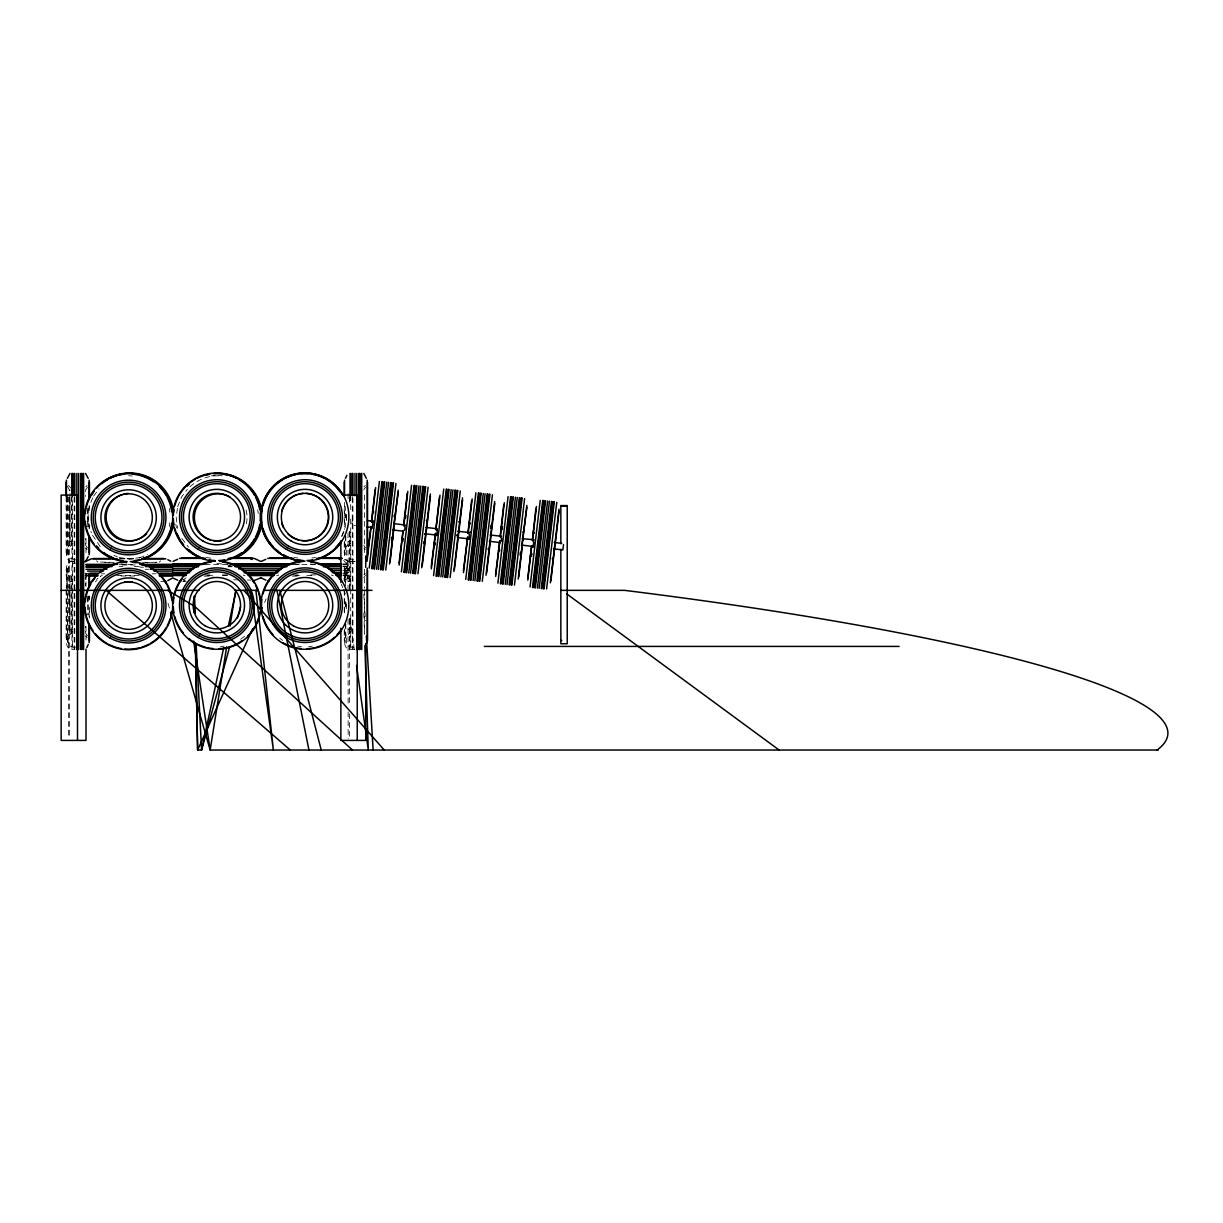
<?xml version="1.0" encoding="UTF-8"?>
<svg xmlns="http://www.w3.org/2000/svg" width="1223" height="1223" viewBox="0 0 1223 1223"><rect width="100%" height="100%" fill="white"/><g stroke="black" fill="none" stroke-linecap="round" stroke-linejoin="round"><path stroke-width="0.75" stroke-dasharray="5 3.75" d="M352.514 518.812L351.765 525.141L355.541 525.584M87.2 513.889L87.674 510.266M87.2 602.037L87.674 598.429M169.324 526.532L169.798 522.924M177.396 508.462L176.204 517.497L177.641 528.336M345.085 527.893L346.522 517.039L345.085 506.2M346.461 520.662L346.461 513.431M346.461 608.809L346.461 601.594M71.943 561.571C64.605 561.495 65.278 548.042 70.001 544.632L70.001 496.844M75.184 559.385C63.963 558.88 68.35 548.363 72.6 542.997M70.001 541.346L72.6 541.346M66.118 587.774C68.549 584.197 61.823 561.663 71.943 561.357M67.418 587.774C68.228 580.375 62.939 564.002 75.184 563.543M72.6 581.582L70.001 581.582M71.943 495.728L71.943 649.52C64.605 649.428 65.278 635.991 70.001 632.566L70.001 591.871M75.184 647.334C63.963 646.814 68.35 636.296 72.6 630.93M70.001 629.295L72.6 629.295M350.068 561.571C342.715 561.495 343.403 548.042 348.127 544.632M353.309 559.385C342.088 558.88 346.476 548.363 350.711 542.997M348.127 541.346L350.711 541.346M344.244 580.451C344.917 576.476 342.241 561.265 350.068 561.357M345.528 585.939C345.834 578.861 341.813 563.788 353.309 563.543M350.711 581.582L348.127 581.582M350.068 618.456L350.068 649.52C342.715 649.428 343.403 635.991 348.127 632.566M353.309 647.334C342.088 646.814 346.476 636.296 350.711 630.93M348.127 629.295L350.711 629.295M92.872 497.792C87.322 508.508 86.313 521.885 91.465 532.938M177.641 506.658L181.814 496.553L187.364 489.322M341.599 536.301L343.694 531.256M342.027 536.301L344.122 531.256M264.55 602.511L266.11 599.041M363.751 489.796L365.555 487.09M363.751 577.73L365.555 575.024M87.445 487.09L85.641 489.796L85.641 496.446M87.445 575.024L85.641 577.73L85.641 585.848M93.56 496.095L99.109 488.864M85.855 486.8L87.093 485.439M85.855 574.749L87.093 573.388M363.98 486.8L365.218 485.439M363.98 574.749L365.218 573.388M96.556 579.488L97.916 578.265M159.311 562.091L160.672 560.853M186.125 577.806L183.19 579.824L184.337 579.824M343.663 579.045C348.57 574.596 348.57 564.858 343.663 560.409M189.932 486.769C198.416 479.049 210.249 474.616 221.715 476.083M240.671 639.262L246.45 634.829M100.271 576.262L100.638 576.568M95.256 581.521L97.106 580.619M155.749 562.412L156.834 562.06M185.315 580.161L183.481 581.078L184.612 581.078M276.704 575.819L278.706 575.039M344.213 580.161L348.968 577.959L349.121 575.559L342.746 575.559M139.453 557.963L147.876 554.478M100.485 576.155L102.273 575.483M211.411 475.869L215.019 475.395M140.691 557.505L129.837 558.942L118.998 557.505M132.222 558.911L123.187 558.682M123.187 564.476L126.81 564.002M311.85 557.978L315.473 557.505M296.012 564.506L299.635 564.017M220.446 646.615L224.054 646.141M308.67 646.615L312.278 646.141M119.472 558.529L135.936 558.529M119.976 558.835L136.67 558.835M72.6 561.357L74.144 561.357M350.711 561.357L352.27 561.357M352.912 561.357L354.991 561.357M72.6 561.571L74.144 561.571M350.711 561.571L352.27 561.571M352.912 561.571L354.991 561.571M100.393 562.06L116.689 562.412M142.464 562.32L156.315 562.32M104.765 562.412L111.843 562.427M145.384 562.427L152.325 562.427M342.746 563.895L349.121 563.895L348.968 561.495L344.213 559.293M119.105 564.353L132.42 564.353M204.975 564.522L228.044 564.552M293.199 564.522L316.314 564.552M342.746 564.552L349.121 564.552L349.121 566.096L342.746 566.096M122.01 564.995L135.218 564.995M228.089 566.096L231.59 566.096M119.105 566.555L122.988 566.555M134.255 566.555L140.018 566.555M228.089 566.753L231.59 566.753M342.746 566.753L349.121 566.753L349.121 568.817L342.746 568.817M139.881 567.197L143.565 567.197M145.124 569.276L148.885 569.276M342.746 570.637L349.121 570.637L349.121 572.7L342.746 572.7M342.746 573.358L349.121 573.358L349.121 574.902L342.746 574.902M85.09 573.801L90.441 573.801M101.096 573.801L104.75 573.801M152.187 573.801L156.131 573.801M204.898 574.902L213.077 574.902M222.464 574.902L228.242 574.902M293.123 574.902L299.421 574.902M310.688 574.902L316.451 574.902M85.09 575.36L90.441 575.36M116.766 575.376L140.018 575.36M207.314 575.559L213.077 575.559M222.464 575.559L228.242 575.559M295.66 575.559L299.421 575.559M306.927 575.559L312.568 575.559M85.09 576.002L86.573 576.002M121.016 576.002L136.227 576.002M204.088 576.125L213.077 576.125M292.312 576.125L297.556 576.125M233.639 579.824L238.867 579.824M247.428 580.084L250.96 580.084M160.825 581.521L164.662 581.521M182.701 581.384L186.232 581.384M354.991 649.52L352.912 649.52L352.912 497.226M218.627 475.395L222.25 475.869M128.614 475.609L132.222 476.083M294.208 557.505L297.816 557.978M310.474 564.017L314.082 564.506M205.984 557.505L213.215 558.468M216.823 563.314L224.054 564.262M297.816 646.141L301.439 646.615M331.387 575.039L333.176 575.712M243.163 575.039L244.952 575.712M227.677 564.736L234.403 567.533M113.953 555.41L117.316 556.817M84.937 578.571L86.436 579.198M279.761 638.146L282.651 640.378M96.556 560.853L97.916 562.091M350.711 579.947L345.528 570.101M71.393 488.543L68.457 485.439M72.6 579.947L67.418 570.101M363.98 548.194L365.218 549.555M85.855 548.194L87.093 549.555M85.855 636.128L87.093 637.489M181.814 538.441L188.48 547.124M100.225 546.666L92.168 534.619M365.555 547.904L363.751 545.198M67.341 485.99L70.001 491.294M87.445 547.904L85.641 545.198L85.641 538.548M87.445 635.853L85.641 633.132L85.641 626.482M70.032 588.676L69.925 577.73L66.118 570.101M341.324 584.258L342.73 587.621M343.418 589.303L345.513 594.363M168.01 603.214L169.6 608.718M348.127 578.296L344.244 570.101M350.023 618.532L354.731 652.348M257.763 509.823L258.236 513.431M175.883 524.27L176.357 527.893M169.324 508.462L169.798 512.07M87.2 521.105L87.674 524.728M363.827 594.164L365.417 620.78M363.843 613.166L364.53 634.08M364.5 495.086L364.5 554.05M364.5 569.261L364.5 588.278M364.5 590.174L364.5 633.927M352.27 497.226L352.27 649.52L350.711 649.52L350.711 607.311M350.711 495.728L350.695 511.367M350.711 519.041L350.711 603.535M350.068 495.728L350.068 502.729M350.068 532.265L350.068 588.92M349.503 497.027L349.503 503.02M349.503 531.974L349.503 546.452M349.503 576.476L349.503 590.954M349.503 619.908L349.503 634.401M349.365 496.997L349.365 502.699M349.365 531.225L349.365 588.278M349.365 618.7L349.365 706.191M349.365 713.789L349.365 738.524M348.586 568.817L348.586 570.637M348.035 493.511L348.142 500.788M348.035 532.785L348.035 590.159M348.035 619.281L348.142 704.28M348.142 711.893L348.142 738.524M345.803 514.012L345.803 517.497M345.803 536.056L345.803 554.523M345.803 568.405L345.803 585.389M345.803 601.961L345.803 608.916M345.803 623.99L345.803 642.472M345.528 513.843L345.528 517.497M345.528 535.17L345.528 552.827M345.528 601.777L345.528 609.1M345.528 623.103L345.528 640.76M344.55 502.424L344.55 529.345M344.55 541.086L344.55 554.814M344.55 568.129L344.55 581.858M344.55 590.373L344.55 615.093M344.55 629.019L344.55 642.748M344.244 508.355L344.244 526.639M344.244 542.477L344.244 552.827M344.244 589.471L344.244 614.573M344.244 630.426L344.244 640.76M89.432 596.289L89.432 599.943M89.432 607.265L89.432 617.982M89.126 505.649L89.126 511.061M89.126 523.933L89.126 529.345M89.126 595.784L89.126 598.995M89.126 611.867L89.126 617.279M88.132 508.355L88.132 526.639M88.132 596.289L88.132 614.573M87.873 507.912L87.873 527.082M87.873 595.846L87.873 615.016M86.007 538.823L86.007 554.05M86.007 573.067L86.007 586.383M86.007 626.314L86.007 643.436M74.802 497.226L74.802 649.52M74.144 497.226L74.144 649.52L72.6 649.52L72.6 495.728M71.393 497.027L71.393 546.452M71.393 576.476L71.393 634.401M69.925 489.796L69.925 490.744M69.925 493.511L69.925 545.198M69.925 577.73L69.925 633.132M69.65 496.997L69.65 588.278M69.65 590.174L69.65 738.524M68.427 496.997L68.427 588.278M68.427 590.174L68.427 738.524M67.678 497.195L67.678 554.523M67.678 568.405L67.678 642.472M67.418 496.171L67.418 552.827M67.418 592.88L67.418 640.76M66.424 497.364L66.424 554.814M66.424 568.129L66.424 588.752M66.424 590.373L66.424 642.748M66.118 496.171L66.118 552.827M66.118 589.471L66.118 640.76M246.068 510.006A28.955 28.955 0 0 1 246.068 524.988"/><path stroke-width="1.5" d="M456.821 534.818L456.806 535.766M393.791 528.642L390.076 562.03M366.915 559.308L367.817 551.634M368.429 546.528L371.028 526.501M371.486 521.655L375.125 489.506M367.007 561.296L371.028 527.021M371.639 521.869L375.66 487.58M372.816 521.808L372.74 520.952L373.688 521.747M369.239 568.068L379.405 481.51M371.7 568.634L381.928 481.541M372.342 568.71L382.57 481.617M373.886 568.878L384.114 481.801M374.528 568.955L384.756 481.877M376.577 569.199L386.804 482.107M378.381 569.414L388.608 482.321M380.445 569.658L390.672 482.565M381.087 569.735L391.314 482.642M382.631 569.918L392.858 482.825M383.273 569.994L393.5 482.902M385.78 570.01L395.946 483.467M389.541 563.956L398.194 490.224M398.27 492.212L393.103 530.69M399.08 563.084L403.009 530.965M403.651 525.431L407.29 493.282M399.157 565.087L403.116 530.583M403.789 525.645L407.825 491.356M404.966 525.584L405.516 525.049M401.404 571.844L411.57 485.302M403.85 572.41L414.093 485.317M404.507 572.486L414.735 485.393M406.036 572.67L416.279 485.577M406.693 572.746L416.921 485.653M408.742 572.976L418.969 485.898M410.546 573.19L420.773 486.097M412.594 573.434L422.837 486.341M413.252 573.511L423.479 486.418M414.78 573.694L425.023 486.601M415.438 573.77L425.665 486.678M417.945 573.786L428.111 487.243M421.69 567.732L430.358 494M422.225 565.806L430.435 496.003M431.245 566.861L435.357 534.054M435.831 529.926L439.454 497.058M431.322 568.863L435.51 533.243M435.449 533.564L435.113 535.689L436.871 533.503A3.547 1.513 -84.1 0 0 437.131 530.706L436.076 528.474L439.99 495.132M437.192 530.079L437.054 528.504M433.569 575.62L443.735 489.078M436.015 576.186L446.257 489.093M436.657 576.262L446.899 489.169M438.201 576.446L448.444 489.353M438.843 576.522L449.086 489.429M440.907 576.767L451.134 489.674M442.711 576.966L452.938 489.888M444.759 577.21L455.002 490.117M445.401 577.287L455.644 490.194M446.945 577.47L457.188 490.377M447.587 577.546L457.83 490.454M450.11 577.562L460.276 491.019M453.855 571.508L462.523 497.776M454.39 569.582L462.6 499.779M463.41 570.637L467.614 537.34M467.981 532.999L471.604 500.834M463.486 572.639L467.675 537.019M468.119 533.197L472.154 498.908M470.289 532.066L469.831 532.601M465.734 579.396L475.9 492.854M468.18 579.962L478.407 492.869M468.822 580.038L479.049 492.945M470.366 580.222L480.593 493.129M471.008 580.298L481.235 493.205M473.072 580.543L483.299 493.45M474.876 580.742L485.103 493.664M476.924 580.986L487.151 493.893M477.566 581.063L487.794 493.97M479.11 581.246L489.338 494.153M479.752 581.322L489.98 494.23M482.275 581.338L492.441 494.795M486.02 575.284L494.688 501.568M486.555 573.358L494.765 503.555M495.575 574.428L499.779 541.116M503.769 504.61L500.146 536.775M495.651 576.415L499.84 540.795M500.375 536.148L504.304 502.699M497.883 583.172L508.065 496.63M500.345 583.738L510.572 496.645M500.987 583.814L511.214 496.721M502.531 583.998L512.758 496.905M503.173 584.074L513.4 496.981M505.237 584.319L515.464 497.226M507.025 584.533L517.268 497.44M509.089 584.762L519.316 497.685M509.731 584.839L519.958 497.761M511.275 585.022L521.502 497.929M511.917 585.098L522.145 498.006M514.44 585.129L524.606 498.571M518.185 579.06L526.838 505.344M518.72 577.134L522.435 544.571M521.747 545.81L526.914 507.331M527.74 578.204L531.76 545.703M535.934 508.386L532.311 540.551M527.816 580.191L531.439 546.605M531.715 547.017L533.366 544.846A3.547 1.513 -84.1 0 0 533.61 542.034L532.555 539.802L536.469 506.475M533.549 539.832L533.625 540.704M533.824 539.695L522.145 538.731M530.048 586.964L540.214 500.406M532.509 587.514L542.737 500.436M533.152 587.59L543.379 500.513M534.696 587.774L544.923 500.681M535.338 587.85L545.565 500.757M537.401 588.095L547.629 501.002M539.19 588.309L549.433 501.216M541.254 588.553L551.481 501.461M541.896 588.63L552.123 501.537M543.44 588.798L553.667 501.72M544.082 588.875L554.309 501.797M546.605 588.905L556.771 502.347M550.35 582.836L559.003 509.12M550.885 580.925L554.6 548.363M554.63 549.02C552.903 551.512 555.578 545.779 555.334 543.027L559.079 511.107M562.977 549.005L563.513 544.525M226.683 646.722L210.142 750.035L1158.15 750.035M229.985 626.054L235.412 592.238M223.671 647.915L201.596 750.035L197.637 750.035L195.298 643.588M228.472 625.641L235.703 592.222M467.522 537.83L467.14 539.007M499.672 541.621L499.305 542.783M522.909 540.123L522.985 538.533M555.074 543.899L555.334 543.012M229.527 647.257L201.596 750.035L196.093 643.588M237.507 617.89L240.488 606.883M370.951 526.807L370.783 528.137L372.541 525.951A3.547 1.513 -84.1 0 0 372.801 523.138L371.471 521.38M372.266 526.96L372.296 528.275M469.235 539.374L468.394 539.312L469.036 537.279A3.547 1.513 -84.1 0 0 469.296 534.482L467.95 532.708M533.075 545.855L532.846 547.17L533.794 546.681M403.636 525.156L404.966 526.93A3.547 1.513 -84.1 0 1 404.706 529.727L402.795 531.501M522.466 545.244L521.518 545.519M252.733 628.546L197.637 750.035L195.527 643.588M259.031 614.665L262.181 607.709M67.341 478.346L70.001 473.423M88.209 556.648L85.549 561.571M86.802 647.609L88.209 644.597M345.452 478.346L346.873 475.319M436.901 533.732L436.244 535.598L437.299 535.353M469.066 537.509L467.767 539.175M260.835 577.822L252.871 581.078M371.41 521.105L372.266 521.105M467.905 532.448L468.745 532.448M395.671 514.287L394.341 515.219M459.634 522.359L458.717 521.701M336.218 548.21C349.916 534.359 352.866 511.933 343.22 495.009A44.074 44.074 0 0 0 260.973 517.039M336.218 636.373C353.004 619.786 353.004 590.617 336.218 574.03M499.534 543.119L501.201 541.07A3.547 1.513 -84.1 0 0 501.445 538.258L500.054 536.224L500.91 536.224M427.622 519.897L426.323 520.631M434.41 542.553L435.342 543.119M524.117 531.241L522.802 531.959M436.045 535.001L434.96 535.246M457.799 531.195L458.839 531.669M177.671 559.293L173.162 561.326M167.78 580.619L172.688 577.944L177.671 580.161M265.895 559.293L261.37 561.326M403.009 540.077L401.679 541.009L402.963 541.162M435.174 543.868L433.844 544.801L435.128 544.954M490.836 526.563L492.166 525.63L490.882 525.477M531.653 555.196L530.323 556.129L531.608 556.282M84.937 561.785L91.297 558.835L117.163 558.835M394.158 516.855L395.457 516.121L394.173 515.968M403.208 538.456L401.893 539.19L403.177 539.328M490.637 528.183L491.952 527.449L490.668 527.312M499.687 549.784L498.388 550.518L499.672 550.671M531.852 553.56L530.537 554.294L531.837 554.447M293.642 562.626L305.047 561.128L293.642 559.63M342.685 495.086L357.223 495.086L357.223 740.419M560.853 506.062L567.227 506.062M181.493 558.07L202.575 558.07M231.086 558.07L252.152 558.07M269.717 558.07L290.799 558.07M319.31 558.07L340.376 558.07M93.284 558.529L110.957 558.529M163.943 558.529L142.877 558.529A43.539 43.539 0 0 0 146.5 557.26M179.521 558.376L205.372 558.376M228.288 558.376L254.139 558.376L260.499 561.326M267.73 558.376L293.596 558.376M316.512 558.376L342.364 558.376M141.868 558.835L165.931 558.835M250.96 559.37L252.152 559.37M339.184 559.37L340.376 559.37M172.749 563.895L205.556 563.895M229.848 563.895L293.78 563.895M318.072 563.895L341.477 563.895M86.038 564.353L117.347 564.353M139.881 564.353L172.688 564.353M172.749 564.552L201.871 564.552M231.59 564.552L290.279 564.552M319.815 564.552L341.477 564.552M86.038 564.995L113.846 564.995M141.639 564.995L172.688 564.995M172.749 566.096L198.554 566.096M235.091 566.096L286.778 566.096M323.315 566.096L341.477 566.096M86.038 566.555L112.103 566.555M145.338 566.555L198.554 566.753M235.091 566.753L286.778 566.753M323.315 566.753L341.477 566.753M86.038 567.197L106.844 567.197M150.383 567.197L172.688 567.197M172.749 568.817L193.265 568.817M238.592 568.817L281.473 568.817M328.62 568.817L341.477 568.817M86.038 569.276L106.844 569.276M150.383 569.276L172.688 569.276M172.749 570.637L191.461 570.637M242.2 570.637L279.685 570.637M330.424 570.637L341.477 570.637M87.506 571.08L103.236 571.08M153.991 571.08L172.688 571.08M172.749 572.7L189.657 572.7M244.004 572.7L277.881 572.7M332.228 572.7L341.477 572.7M90.441 573.159L97.443 573.159M159.785 573.159L186.049 573.358M247.612 573.358L274.273 573.358M335.836 573.358L341.477 573.358M90.441 573.801L97.443 573.801M159.785 573.801L172.688 573.801M172.749 574.902L186.049 574.902M247.994 574.902L273.876 574.902M336.218 574.902L341.477 574.902M88.01 575.36L97.84 575.36M159.403 575.36L172.688 575.36M172.749 575.559L186.049 575.559M249.339 575.559L273.876 575.559M336.218 575.559L341.477 575.559M88.01 576.002L97.84 576.002M159.403 576.002L172.688 576.002M179.521 581.078L180.79 581.078M267.73 581.078L269.014 581.078M91.297 581.521L92.581 581.521M164.662 581.521L165.931 581.521M124.96 581.827L132.267 581.827M61.15 590.357L169.569 590.357M175.669 590.357L199.059 590.357M234.587 590.357L257.977 590.357M263.893 590.357L372.006 590.357M560.853 590.357L567.227 590.357M567.503 590.357L624.586 590.357A908.567 114.717 4 0 1 1157.126 750.035M560.853 640.5L561.785 640.5M484.339 646.417L899.073 646.417M85.549 473.423L88.209 478.346M373.81 511.718L372.526 511.566L373.611 512.789M405.975 515.495L404.691 515.342L405.776 516.565M470.305 523.062L469.021 522.909L470.091 524.117M502.47 526.838L501.185 526.685L502.256 527.908M405.761 517.329L404.477 517.176L405.577 518.2M502.256 528.672L500.971 528.519L502.072 529.528M534.42 532.448L533.121 532.295L534.237 533.304M367.588 520.57L373.244 521.243M393.974 523.673L403.407 524.789M426.017 527.434L435.449 528.55M469.372 532.54L458.808 531.378M490.102 534.971L501.415 536.301M554.187 542.492L561.724 543.379M366.854 526.914L370.615 527.358M393.24 530.018L402.657 531.118M425.283 533.778L436.58 535.108M457.326 537.539L468.623 538.869M489.368 541.3L498.785 542.416M521.411 545.076L530.828 546.177M553.453 548.837L562.87 549.937M391.589 537.967L392.873 538.12L391.773 537.111M423.754 541.758L424.794 541.422M488.084 549.31L489.368 549.463L488.267 548.439M520.249 553.086L521.533 553.239L520.432 552.23M391.375 539.802L392.659 539.955L391.589 538.747M423.54 543.578L424.824 543.731L423.739 542.523M520.02 554.921L521.319 555.074L520.234 553.851M552.184 558.697L553.239 558.254M363.827 473.439L366.334 478.346M265.895 580.161L261.049 577.822M167.78 559.737L170.792 561.158M167.75 590.357L194.518 606.226L352.469 750.035M425.023 534.191L425.986 533.901L424.855 534.145M566.524 593.736L779.127 750.035M106.126 590.357L290.294 750.035M243.805 590.357L384.221 750.035M170.654 612.387L210.142 750.035L193.631 641.081M279.807 590.357L321.252 750.035M276.979 590.357L308.945 750.035M251.021 590.357L273.386 750.035L255.928 590.357M356.55 665.495L368.291 750.035L364.897 645.484M366.334 635.975L373.137 750.035M193.83 599.866L194.518 613.166L194.243 596.06M194.579 596.06L194.916 613.166M560.853 543.792L560.853 505.573L567.227 505.573L567.227 643.772L560.853 643.772L560.853 549.28M367.542 482.168L367.542 552.827M367.542 570.101L367.542 640.76M367.236 480.18L367.236 554.814M367.236 568.129L367.236 642.748M365.723 555.945L365.723 567.365M365.723 643.436L365.723 740.419L340.865 740.419L340.865 628.209M361.718 473.423L361.718 649.52M361.075 473.423L361.075 649.52M359.516 473.423L359.516 649.52M358.874 473.423L358.874 649.52M356.795 473.423L356.795 649.52M354.991 473.423L354.991 495.728M352.912 473.423L352.912 495.728M352.27 473.423L352.27 495.728M350.711 473.423L350.711 495.728M350.068 473.423L350.068 495.728M344.55 480.18L344.55 495.743M344.244 482.168L344.244 496.171M340.865 540.734L340.865 582.576M89.432 482.168L89.432 498.006M89.432 536.989L89.432 552.827M89.432 576.706L89.432 585.939M89.432 624.938L89.432 640.76M89.126 480.18L89.126 498.846M89.126 536.148L89.126 554.814M89.126 573.128L89.126 586.78M89.126 624.097L89.126 642.748M86.007 649.138L86.007 740.419L61.15 740.419L61.15 495.086L77.508 495.086L77.508 740.419M83.607 473.423L83.607 649.52M82.95 473.423L82.95 649.52M81.406 473.423L81.406 649.52M80.749 473.423L80.749 649.52M78.685 473.423L78.685 649.52M76.866 473.423L76.866 649.52M74.802 473.423L74.802 495.728M74.144 473.423L74.144 495.728M72.6 473.423L72.6 495.728M71.943 473.423L71.943 495.728M66.424 480.18L66.424 495.743M66.118 482.168L66.118 496.171M260.973 525.064A43.539 43.539 0 0 1 260.147 528.764M259.628 530.568A43.539 43.539 0 0 1 256.708 537.616M255.806 539.267A43.539 43.539 0 0 1 239.861 555.196M199.701 556.939A43.539 43.539 0 0 1 196.337 555.196M194.717 554.218A43.539 43.539 0 0 1 188.678 549.586M223.778 474.341A43.539 43.539 0 0 1 227.539 474.998M229.374 475.441A43.539 43.539 0 0 1 243.056 481.831M246.083 484.155A43.539 43.539 0 0 1 255.806 495.728M256.708 497.379A43.539 43.539 0 0 1 259.628 504.411M260.147 506.23A43.539 43.539 0 0 1 260.973 509.93M261.401 525.707A44.074 44.074 0 0 1 237.231 557.199M200.465 557.902A44.074 44.074 0 0 1 193.28 553.927M190.62 551.955A44.074 44.074 0 0 1 186.936 548.668M183.649 544.984A44.074 44.074 0 0 1 180.775 540.933M179.934 539.542A44.074 44.074 0 0 1 177.075 533.595M186.936 486.326A44.074 44.074 0 0 1 189.336 484.094M206.687 474.921A44.074 44.074 0 0 1 209.897 474.188M214.82 473.546A44.074 44.074 0 0 1 261.691 510.924M221.195 541.009A23.711 23.711 0 0 1 213.475 540.749M210.478 539.955A23.711 23.711 0 0 1 196.506 507.713A23.711 23.711 0 0 1 229.955 496.966M340.284 542.003A43.539 43.539 0 0 1 335.408 547.828M287.971 557.26A43.539 43.539 0 0 1 282.865 554.738M281.244 553.759A43.539 43.539 0 0 1 276.643 550.381M273.845 547.828A43.539 43.539 0 0 1 268.968 542.003M266.935 538.808A43.539 43.539 0 0 1 262.578 528.305M262.135 526.486A43.539 43.539 0 0 1 261.263 520.83M261.263 513.263A43.539 43.539 0 0 1 262.135 507.606M262.578 505.772A43.539 43.539 0 0 1 268.968 492.089M271.292 489.062A43.539 43.539 0 0 1 282.865 479.34M284.516 478.438A43.539 43.539 0 0 1 291.548 475.533M293.367 474.998A43.539 43.539 0 0 1 297.051 474.172M300.843 473.683A43.539 43.539 0 0 1 308.41 473.683M312.201 474.172A43.539 43.539 0 0 1 315.901 474.998M317.705 475.533A43.539 43.539 0 0 1 324.737 478.438M326.388 479.34A43.539 43.539 0 0 1 340.284 492.089M340.101 543.211A44.074 44.074 0 0 1 322.261 557.443M288.521 558.085A44.074 44.074 0 0 1 260.667 520.325M260.667 513.767A44.074 44.074 0 0 1 342.807 495.009M306.178 493.389A23.711 23.711 0 0 1 310.764 539.955M309.266 540.306A23.711 23.711 0 0 1 301.531 540.551M298.488 539.955A23.711 23.711 0 0 1 287.864 533.809M283.369 527.541A23.711 23.711 0 0 1 281.718 523.184M281.718 510.908A23.711 23.711 0 0 1 291.456 497.333M292.771 496.507A23.711 23.711 0 0 1 297.006 494.596M298.488 494.138A23.711 23.711 0 0 1 303.09 493.389M171.77 611.332A43.539 43.539 0 0 1 170.67 616.912M170.135 618.731A43.539 43.539 0 0 1 167.215 625.763M166.313 627.414A43.539 43.539 0 0 1 150.383 643.359M148.732 644.261A43.539 43.539 0 0 1 141.7 647.166M139.881 647.701A43.539 43.539 0 0 1 124.838 649.016M121.046 648.526A43.539 43.539 0 0 1 108.511 644.261M106.844 643.359A43.539 43.539 0 0 1 95.272 633.636M92.948 630.609A43.539 43.539 0 0 1 86.573 616.912M86.114 615.093A43.539 43.539 0 0 1 85.121 607.541M85.243 601.869A43.539 43.539 0 0 1 86.114 596.212M86.573 594.393A43.539 43.539 0 0 1 90.915 583.891M92.948 580.696A43.539 43.539 0 0 1 95.272 577.669M100.622 572.318A43.539 43.539 0 0 1 117.347 563.604M121.046 562.779A43.539 43.539 0 0 1 126.733 562.167M132.405 562.29A43.539 43.539 0 0 1 136.181 562.779M139.881 563.604A43.539 43.539 0 0 1 145.277 565.439M150.383 567.946A43.539 43.539 0 0 1 155.122 571.11M159.403 574.871A43.539 43.539 0 0 1 166.313 583.891M167.215 585.542A43.539 43.539 0 0 1 171.77 599.973M130.25 561.602A44.074 44.074 0 0 1 166.511 628.163A44.074 44.074 0 0 1 90.716 628.163A44.074 44.074 0 0 1 126.978 561.602A44.074 44.074 0 0 1 90.441 495.468A44.074 44.074 0 0 1 165.946 494.046A44.074 44.074 0 0 1 131.901 561.449M258.879 593.935A43.539 43.539 0 0 1 260.193 608.993M259.689 612.769A43.539 43.539 0 0 1 258.879 616.468M258.343 618.288A43.539 43.539 0 0 1 255.439 625.32M254.522 626.971A43.539 43.539 0 0 1 247.612 635.991M241.787 640.867A43.539 43.539 0 0 1 228.089 647.242M226.255 647.701A43.539 43.539 0 0 1 218.718 648.694M213.047 648.572A43.539 43.539 0 0 1 207.39 647.701M205.556 647.242A43.539 43.539 0 0 1 188.831 638.544M183.481 633.193A43.539 43.539 0 0 1 174.782 616.468M173.956 612.769A43.539 43.539 0 0 1 173.33 607.082M173.33 603.321A43.539 43.539 0 0 1 173.956 597.634M174.782 593.935A43.539 43.539 0 0 1 182.288 578.708M186.049 574.428A43.539 43.539 0 0 1 198.416 565.76M201.948 564.292A43.539 43.539 0 0 1 211.151 562.045M222.51 562.045A43.539 43.539 0 0 1 228.089 563.161M229.909 563.681A43.539 43.539 0 0 1 236.941 566.601M238.592 567.503A43.539 43.539 0 0 1 254.522 583.432M255.439 585.083A43.539 43.539 0 0 1 258.343 592.131M220.109 561.25A44.074 44.074 0 0 1 260.881 606.853A44.074 44.074 0 0 1 216.823 649.275A44.074 44.074 0 0 1 172.779 606.837M172.779 603.566A44.074 44.074 0 0 1 215.187 561.158M171.77 523.184A43.539 43.539 0 0 1 170.67 528.764M170.135 530.568A43.539 43.539 0 0 1 167.215 537.616M166.313 539.267A43.539 43.539 0 0 1 150.383 555.196M148.732 556.098A43.539 43.539 0 0 1 141.7 559.018M139.881 559.538A43.539 43.539 0 0 1 134.301 560.654M122.927 560.654A43.539 43.539 0 0 1 106.844 555.196M105.239 554.218A43.539 43.539 0 0 1 97.84 548.271M94.079 543.99A43.539 43.539 0 0 1 86.573 528.764M86.114 526.93A43.539 43.539 0 0 1 85.243 521.288M85.243 513.706A43.539 43.539 0 0 1 86.114 508.065M86.573 506.23A43.539 43.539 0 0 1 90.915 495.728M91.893 494.123A43.539 43.539 0 0 1 94.079 491.004M106.844 479.798A43.539 43.539 0 0 1 117.347 475.441M119.181 474.998A43.539 43.539 0 0 1 124.838 474.127M132.405 474.127A43.539 43.539 0 0 1 138.046 474.998M139.881 475.441A43.539 43.539 0 0 1 153.578 481.831M159.403 486.708A43.539 43.539 0 0 1 166.313 495.728M167.215 497.379A43.539 43.539 0 0 1 171.77 511.81M260.193 513.263A43.539 43.539 0 0 1 260.193 520.83M259.689 524.621A43.539 43.539 0 0 1 258.879 528.305M258.343 530.125A43.539 43.539 0 0 1 255.439 537.157M254.522 538.808A43.539 43.539 0 0 1 244.814 550.381M241.787 552.704A43.539 43.539 0 0 1 228.089 559.094M224.39 559.92A43.539 43.539 0 0 1 218.718 560.531M214.942 560.531A43.539 43.539 0 0 1 209.255 559.92M205.556 559.094A43.539 43.539 0 0 1 188.831 550.381M183.481 545.03A43.539 43.539 0 0 1 174.782 528.305M173.956 524.621A43.539 43.539 0 0 1 173.33 518.934M173.33 515.158A43.539 43.539 0 0 1 173.956 509.471M174.782 505.772A43.539 43.539 0 0 1 195.069 479.34M196.72 478.438A43.539 43.539 0 0 1 209.255 474.172M213.047 473.683A43.539 43.539 0 0 1 228.089 474.998M229.909 475.533A43.539 43.539 0 0 1 236.941 478.438M238.592 479.34A43.539 43.539 0 0 1 254.522 495.284M255.439 496.935A43.539 43.539 0 0 1 258.343 503.968M258.879 505.772A43.539 43.539 0 0 1 259.689 509.471M260.881 518.69A44.074 44.074 0 0 1 220.109 561.005M215.187 561.097A44.074 44.074 0 0 1 172.779 518.69M172.779 515.403A44.074 44.074 0 0 1 217.648 472.98A44.074 44.074 0 0 1 260.912 517.039M340.713 630.166A43.539 43.539 0 0 1 337.135 634.615M334.475 637.29A43.539 43.539 0 0 1 316.314 647.242M314.479 647.701A43.539 43.539 0 0 1 306.942 648.694M301.271 648.572A43.539 43.539 0 0 1 295.614 647.701M293.78 647.242A43.539 43.539 0 0 1 283.277 642.901M272.958 634.615A43.539 43.539 0 0 1 263.006 616.468M261.89 610.889A43.539 43.539 0 0 1 261.89 599.515M263.006 593.935A43.539 43.539 0 0 1 299.375 562.045M310.734 562.045A43.539 43.539 0 0 1 316.314 563.161M318.133 563.681A43.539 43.539 0 0 1 340.713 580.237M341.477 630.028A44.074 44.074 0 0 1 266.476 626.528A44.074 44.074 0 0 1 303.411 561.158M308.334 561.25A44.074 44.074 0 0 1 341.477 580.375M173.421 523.627A44.074 44.074 0 0 1 144.39 558.651M113.739 558.085A44.074 44.074 0 0 1 109.229 556.006M107.807 555.211A44.074 44.074 0 0 1 103.665 552.521M98.681 548.21A44.074 44.074 0 0 1 96.434 545.81M91.664 495.009A44.074 44.074 0 0 1 94.37 490.882M96.434 488.283A44.074 44.074 0 0 1 173.651 512.116M173.009 522.725A43.539 43.539 0 0 1 160.626 547.828M156.345 551.588A43.539 43.539 0 0 1 151.606 554.738M101.861 483.712A43.539 43.539 0 0 1 108.083 479.34M109.734 478.438A43.539 43.539 0 0 1 116.766 475.533M118.57 474.998A43.539 43.539 0 0 1 122.269 474.172M126.061 473.683A43.539 43.539 0 0 1 141.104 474.998M142.923 475.533A43.539 43.539 0 0 1 149.955 478.438M151.606 479.34A43.539 43.539 0 0 1 167.536 495.284M168.453 496.935A43.539 43.539 0 0 1 171.358 503.968M171.893 505.772A43.539 43.539 0 0 1 173.009 511.367M146.607 533.809A23.711 23.711 0 0 1 135.982 539.955M134.469 540.306A23.711 23.711 0 0 1 106.936 523.184A23.711 23.711 0 0 1 122.224 494.596M123.706 494.138A23.711 23.711 0 0 1 128.293 493.389M340.713 542.003A43.539 43.539 0 0 1 335.836 547.828M334.475 549.127A43.539 43.539 0 0 1 316.314 559.094M312.614 559.92A43.539 43.539 0 0 1 306.942 560.531M303.166 560.531A43.539 43.539 0 0 1 297.479 559.92M293.78 559.094A43.539 43.539 0 0 1 283.277 554.738M278.554 551.588A43.539 43.539 0 0 1 275.634 549.127M272.958 546.467A43.539 43.539 0 0 1 263.006 528.305M261.89 522.725A43.539 43.539 0 0 1 261.89 511.367M263.006 505.772A43.539 43.539 0 0 1 316.314 474.998M318.133 475.533A43.539 43.539 0 0 1 342.746 495.284M340.514 543.211A44.074 44.074 0 0 1 308.334 561.005M303.411 561.097A44.074 44.074 0 0 1 261.003 518.69M116.766 626.191A23.711 23.711 0 0 0 152.325 605.66A23.711 23.711 0 0 0 116.766 585.114A23.711 23.711 0 0 0 116.766 626.191M200.144 634.08A33.357 33.357 0 0 0 250.18 605.202A33.357 33.357 0 0 0 200.144 576.323A33.357 33.357 0 0 0 200.144 634.08M198.172 637.519A37.317 37.317 0 0 0 254.139 605.202A37.317 37.317 0 0 0 198.172 572.884A37.317 37.317 0 0 0 198.172 637.519M199.166 635.807A35.329 35.329 0 0 0 252.152 605.202A35.329 35.329 0 0 0 199.166 574.596A35.329 35.329 0 0 0 199.166 635.807M197.239 624.785A27.701 27.701 0 0 0 243.576 612.371A27.701 27.701 0 0 0 209.653 578.448A27.701 27.701 0 0 0 197.239 624.785M204.975 625.733A23.711 23.711 0 0 0 240.534 605.202A23.711 23.711 0 0 0 204.975 584.67A23.711 23.711 0 0 0 204.975 625.733M111.935 546.375A33.357 33.357 0 0 0 161.971 517.497A33.357 33.357 0 0 0 111.935 488.619A33.357 33.357 0 0 0 111.935 546.375M109.963 549.815A37.317 37.317 0 0 0 165.931 517.497A37.317 37.317 0 0 0 109.963 485.179A37.317 37.317 0 0 0 109.963 549.815M110.957 548.103A35.329 35.329 0 0 0 163.943 517.497A35.329 35.329 0 0 0 110.957 486.892A35.329 35.329 0 0 0 110.957 548.103M114.763 541.483A27.701 27.701 0 0 0 156.315 517.497A27.701 27.701 0 0 0 114.763 493.511A27.701 27.701 0 0 0 114.763 541.483M116.766 538.028A23.711 23.711 0 0 0 152.325 517.497A23.711 23.711 0 0 0 116.766 496.966A23.711 23.711 0 0 0 116.766 538.028M204.975 537.585A23.711 23.711 0 0 0 240.534 517.039A23.711 23.711 0 0 0 204.975 496.507A23.711 23.711 0 0 0 204.975 537.585M105.025 629.234A33.357 33.357 0 0 0 160.825 614.282A33.357 33.357 0 0 0 119.976 573.434A33.357 33.357 0 0 0 105.025 629.234M109.963 637.963A37.317 37.317 0 0 0 165.931 605.66A37.317 37.317 0 0 0 109.963 573.342A37.317 37.317 0 0 0 109.963 637.963M110.957 636.25A35.329 35.329 0 0 0 163.943 605.66A35.329 35.329 0 0 0 110.957 575.055A35.329 35.329 0 0 0 110.957 636.25M109.03 625.243A27.701 27.701 0 0 0 155.367 612.815A27.701 27.701 0 0 0 121.444 578.892A27.701 27.701 0 0 0 109.03 625.243M200.144 545.932A33.357 33.357 0 0 0 250.18 517.039A33.357 33.357 0 0 0 200.144 488.16A33.357 33.357 0 0 0 200.144 545.932M198.172 549.356A37.317 37.317 0 0 0 254.139 517.039A37.317 37.317 0 0 0 198.172 484.736A37.317 37.317 0 0 0 198.172 549.356M199.166 547.644A35.329 35.329 0 0 0 252.152 517.039A35.329 35.329 0 0 0 199.166 486.448A35.329 35.329 0 0 0 199.166 547.644M202.972 541.04A27.701 27.701 0 0 0 244.524 517.039A27.701 27.701 0 0 0 202.972 493.052A27.701 27.701 0 0 0 202.972 541.04M288.368 634.08A33.357 33.357 0 0 0 338.404 605.202A33.357 33.357 0 0 0 288.368 576.323A33.357 33.357 0 0 0 288.368 634.08M286.396 637.519A37.317 37.317 0 0 0 342.364 605.202A37.317 37.317 0 0 0 286.396 572.884A37.317 37.317 0 0 0 286.396 637.519M287.39 635.807A35.329 35.329 0 0 0 340.376 605.202A35.329 35.329 0 0 0 287.39 574.596A35.329 35.329 0 0 0 287.39 635.807M285.463 624.785A27.701 27.701 0 0 0 331.8 612.371A27.701 27.701 0 0 0 297.877 578.448A27.701 27.701 0 0 0 285.463 624.785M293.199 625.733A23.711 23.711 0 0 0 328.758 605.202A23.711 23.711 0 0 0 293.199 584.67A23.711 23.711 0 0 0 293.199 625.733M293.199 537.585A23.711 23.711 0 0 0 328.758 517.039A23.711 23.711 0 0 0 293.199 496.507A23.711 23.711 0 0 0 293.199 537.585M288.368 545.932A33.357 33.357 0 0 0 338.404 517.039A33.357 33.357 0 0 0 288.368 488.16A33.357 33.357 0 0 0 288.368 545.932M286.396 549.356A37.317 37.317 0 0 0 342.364 517.039A37.317 37.317 0 0 0 286.396 484.736A37.317 37.317 0 0 0 286.396 549.356M287.39 547.644A35.329 35.329 0 0 0 340.376 517.039A35.329 35.329 0 0 0 287.39 486.448A35.329 35.329 0 0 0 287.39 547.644M291.196 541.04A27.701 27.701 0 0 0 332.748 517.039A27.701 27.701 0 0 0 291.196 493.052A27.701 27.701 0 0 0 291.196 541.04"/></g></svg>
